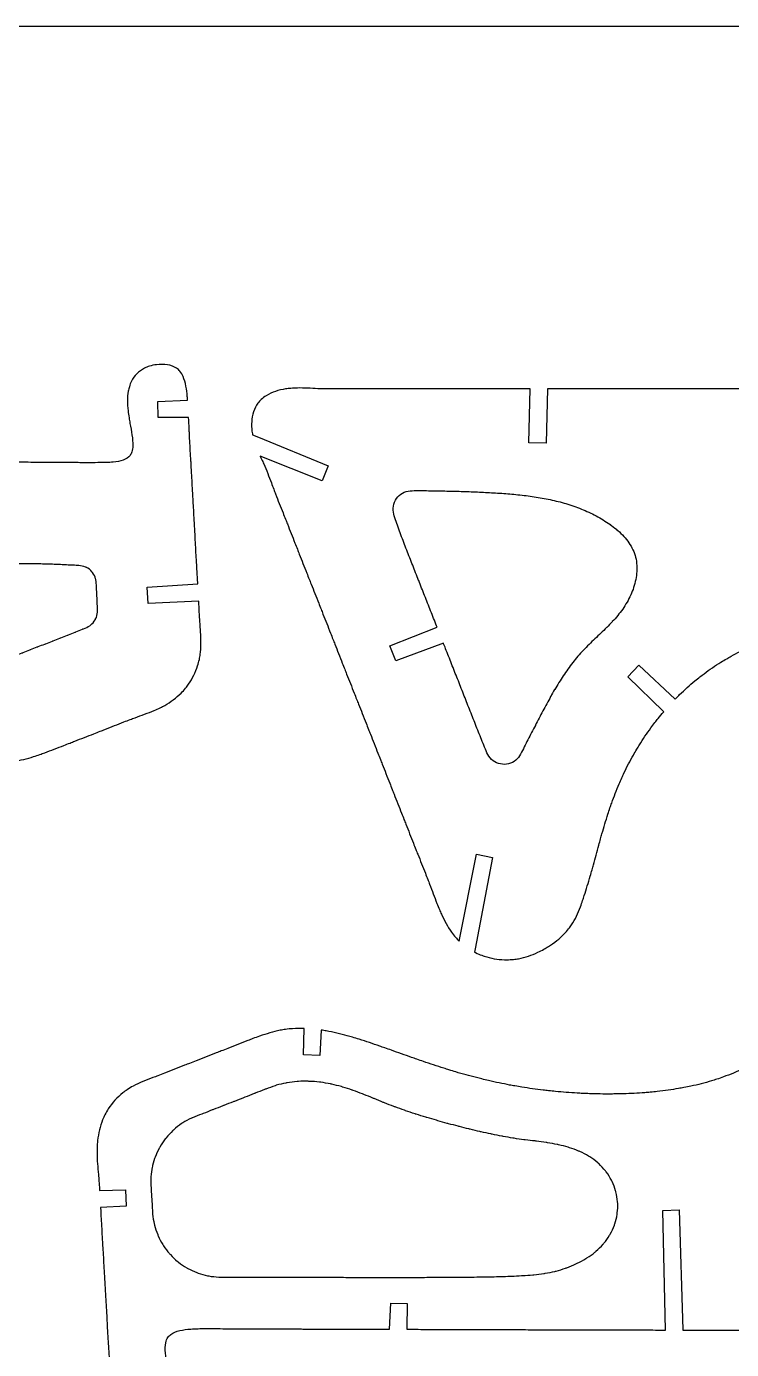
# Model space of a CAD drawing. Header units: inches. Extents: x 62.9 to 110.7, y -3.5 to 19.4.
# Drawn here: x 77.63 to 84.61, y 6.35 to 19.43 of the extents above; entities that cross this region are included whole.
import ezdxf

# ---------------------------------------------------------------- set-up
doc = ezdxf.new("R2010")
doc.units = ezdxf.units.IN
doc.header["$LTSCALE"] = 0.03937
doc.header["$MEASUREMENT"] = 0
doc.layers.add('Layer 11', color=18, linetype='Continuous', true_color=0x000000)

msp = doc.modelspace()

# ---------------------------------------------------------------- linework, layer by layer
at = {"layer": 'Layer 11'}
for p, q in [((82.605, 15.317), (82.618, 15.851)), ((82.788, 15.849), (82.775, 15.313)), ((82.788, 15.851), (82.788, 15.849)), ((78.934, 15.726), (79.229, 15.737)), ((78.937, 15.565), (78.934, 15.726)), ((79.871, 15.396), (79.932, 15.372)), ((79.932, 15.372), (80.62, 15.089)), ((82.775, 15.313), (82.605, 15.317)), ((80.56, 14.939), (79.947, 15.183)), ((80.62, 15.089), (80.56, 14.939)), ((78.83, 13.888), (79.33, 13.92)), ((78.838, 13.727), (78.83, 13.888)), ((79.339, 13.75), (78.838, 13.727)), ((81.231, 13.308), (81.698, 13.492)), ((81.29, 13.158), (81.231, 13.308)), ((81.76, 13.334), (81.29, 13.158)), ((83.583, 13), (83.692, 13.117)), ((83.692, 13.117), (84.053, 12.781)), ((83.937, 12.657), (83.583, 13)), ((83.939, 12.655), (83.937, 12.657)), ((81.915, 10.387), (82.088, 11.245)), ((82.246, 11.215), (82.073, 10.309)), ((82.088, 11.245), (82.246, 11.215)), ((82.073, 10.309), (82.068, 10.278)), ((80.377, 9.262), (80.382, 9.522)), ((80.552, 9.506), (80.537, 9.253)), ((80.537, 9.253), (80.377, 9.262)), ((78.358, 7.92), (78.615, 7.924)), ((78.615, 7.924), (78.622, 7.763)), ((78.622, 7.763), (78.367, 7.751)), ((83.932, 7.722), (84.093, 7.727)), ((84.093, 7.727), (84.128, 6.541)), ((83.958, 6.538), (83.932, 7.722)), ((81.227, 6.548), (81.241, 6.804)), ((81.241, 6.804), (81.402, 6.801)), ((81.402, 6.801), (81.397, 6.546)), ((81.227, 6.546), (81.227, 6.548)), ((84.128, 6.541), (84.128, 6.538))]:
    msp.add_line(p, q, dxfattribs=at)
msp.add_lwpolyline([(62.946, -3.526), (110.701, -3.526), (110.701, 19.435), (62.946, 19.435), (62.946, -3.526)], dxfattribs=at)
for points, knots in [([(79.229, 15.737), (79.228, 15.749), (79.221, 15.83), (79.207, 15.938), (79.158, 16.022), (79.089, 16.086), (78.969, 16.101), (78.856, 16.077), (78.754, 16.036), (78.688, 15.964), (78.658, 15.89), (78.653, 15.871), (78.648, 15.857), (78.63, 15.783), (78.632, 15.682), (78.648, 15.57), (78.668, 15.453), (78.689, 15.352), (78.687, 15.287), (78.686, 15.265), (78.681, 15.23), (78.644, 15.153), (78.544, 15.127), (78.428, 15.121), (78.312, 15.119), (78.206, 15.119), (78.103, 15.12), (77.999, 15.121), (77.892, 15.122), (77.785, 15.122), (77.678, 15.123), (77.571, 15.123), (77.465, 15.123), (77.359, 15.124), (77.252, 15.124), (77.146, 15.125), (77.039, 15.125), (76.933, 15.126), (76.827, 15.126), (76.72, 15.127), (76.614, 15.127), (76.514, 15.127), (76.481, 15.127), (76.471, 15.128)], [95.040531, 95.040531, 95.040531, 95.040531, 95.151722, 95.785612, 95.992299, 96.151722, 96.785612, 96.992299, 97.151722, 97.785612, 97.992299, 97.992299, 97.992299, 98.151722, 98.785612, 98.992299, 99.151722, 99.785612, 99.785612, 99.785612, 99.992299, 100.151722, 100.785612, 100.992299, 101.151722, 101.785612, 101.992299, 102.151722, 102.785612, 102.992299, 103.151722, 103.785612, 103.992299, 104.151722, 104.785612, 104.992299, 105.151722, 105.785612, 105.992299, 106.151722, 106.785612, 106.992299, 107.090617, 107.090617, 107.090617, 107.090617]), ([(82.618, 15.851), (82.595, 15.851), (82.551, 15.851), (82.49, 15.851), (82.383, 15.851), (82.277, 15.851), (82.17, 15.851), (82.064, 15.851), (81.958, 15.851), (81.851, 15.851), (81.745, 15.851), (81.638, 15.851), (81.532, 15.851), (81.425, 15.851), (81.319, 15.851), (81.213, 15.851), (81.106, 15.851), (81, 15.852), (80.893, 15.851), (80.787, 15.85), (80.68, 15.848), (80.574, 15.849), (80.467, 15.853), (80.361, 15.861), (80.255, 15.856), (80.216, 15.851), (80.199, 15.849), (80.131, 15.838), (80.041, 15.81), (79.959, 15.748), (79.892, 15.674), (79.861, 15.57), (79.862, 15.461), (79.867, 15.419), (79.871, 15.399), (79.871, 15.396)], [343.880095, 343.880095, 343.880095, 343.880095, 344.089284, 344.295972, 344.455394, 345.089284, 345.295972, 345.455394, 346.089284, 346.295972, 346.455394, 347.089284, 347.295972, 347.455394, 348.089284, 348.295972, 348.455394, 349.089284, 349.295972, 349.455394, 350.089284, 350.295972, 350.455394, 351.089284, 351.295972, 351.455394, 351.455394, 351.455394, 352.089284, 352.295972, 352.455394, 353.089284, 353.295972, 353.455394, 353.483174, 353.483174, 353.483174, 353.483174]), ([(85.307, 15.851), (85.24, 15.851), (85.15, 15.851), (85.044, 15.851), (84.938, 15.851), (84.831, 15.851), (84.725, 15.851), (84.618, 15.851), (84.512, 15.851), (84.406, 15.851), (84.299, 15.851), (84.193, 15.851), (84.086, 15.851), (83.98, 15.851), (83.873, 15.851), (83.767, 15.851), (83.661, 15.851), (83.554, 15.851), (83.448, 15.851), (83.341, 15.851), (83.235, 15.851), (83.128, 15.851), (83.022, 15.851), (82.916, 15.851), (82.821, 15.851), (82.793, 15.851), (82.788, 15.851)], [334.758107, 334.758107, 334.758107, 334.758107, 335.389186, 335.595874, 335.755296, 336.389186, 336.595874, 336.755296, 337.389186, 337.595874, 337.755296, 338.389186, 338.595874, 338.755296, 339.389186, 339.595874, 339.755296, 340.389186, 340.595874, 340.755296, 341.389186, 341.595874, 341.755296, 342.389186, 342.595874, 342.64744, 342.64744, 342.64744, 342.64744]), ([(79.239, 15.567), (79.239, 15.567), (79.238, 15.567), (79.238, 15.567), (78.937, 15.565)], [94.2860449, 94.2860449, 94.2860449, 94.2860449, 94.2874428, 94.5849426, 94.5849426, 94.5849426, 94.5849426]), ([(79.33, 13.92), (79.327, 13.967), (79.323, 14.037), (79.318, 14.123), (79.312, 14.229), (79.306, 14.336), (79.301, 14.442), (79.295, 14.548), (79.289, 14.655), (79.283, 14.761), (79.277, 14.867), (79.271, 14.973), (79.265, 15.08), (79.259, 15.186), (79.252, 15.293), (79.247, 15.399), (79.243, 15.475), (79.241, 15.529), (79.239, 15.567)], [89.11626, 89.11626, 89.11626, 89.11626, 89.563328, 89.770015, 89.929438, 90.563328, 90.770015, 90.929438, 91.563328, 91.770015, 91.929438, 92.563328, 92.770015, 92.929438, 93.563328, 93.770015, 93.929438, 94.286045, 94.286045, 94.286045, 94.286045]), ([(79.947, 15.183), (79.952, 15.173), (79.964, 15.148), (80.004, 15.061), (80.042, 14.962), (80.079, 14.862), (80.117, 14.763), (80.156, 14.664), (80.196, 14.565), (80.235, 14.466), (80.274, 14.367), (80.313, 14.268), (80.352, 14.169), (80.391, 14.07), (80.43, 13.971), (80.47, 13.872), (80.509, 13.773), (80.548, 13.674), (80.587, 13.575), (80.626, 13.476), (80.665, 13.377), (80.704, 13.278), (80.743, 13.179), (80.782, 13.08), (80.821, 12.981), (80.86, 12.882), (80.899, 12.783), (80.939, 12.684), (80.978, 12.585), (81.017, 12.486), (81.056, 12.387), (81.095, 12.288), (81.134, 12.189), (81.173, 12.09), (81.212, 11.991), (81.251, 11.892), (81.29, 11.793), (81.329, 11.694), (81.368, 11.595), (81.407, 11.496), (81.446, 11.397), (81.485, 11.298), (81.525, 11.199), (81.565, 11.1), (81.603, 11.001), (81.642, 10.902), (81.678, 10.802), (81.718, 10.703), (81.761, 10.605), (81.811, 10.51), (81.876, 10.427), (81.903, 10.399), (81.915, 10.387), (81.915, 10.387)], [355.113137, 355.113137, 355.113137, 355.113137, 355.214522, 355.373945, 356.007835, 356.214522, 356.373945, 357.007835, 357.214522, 357.373945, 358.007835, 358.214522, 358.373945, 359.007835, 359.214522, 359.373945, 360.007835, 360.214522, 360.373945, 361.007835, 361.214522, 361.373945, 362.007835, 362.214522, 362.373945, 363.007835, 363.214522, 363.373945, 364.007835, 364.214522, 364.373945, 365.007835, 365.214522, 365.373945, 366.007835, 366.214522, 366.373945, 367.007835, 367.214522, 367.373945, 368.007835, 368.214522, 368.373945, 369.007835, 369.214522, 369.373945, 370.007835, 370.214522, 370.373945, 371.007835, 371.214522, 371.373945, 371.377991, 371.377991, 371.377991, 371.377991]), ([(81.698, 13.492), (81.696, 13.496), (81.694, 13.5), (81.683, 13.529), (81.673, 13.554), (81.653, 13.604), (81.643, 13.629), (81.624, 13.679), (81.614, 13.704), (81.594, 13.754), (81.584, 13.779), (81.564, 13.829), (81.554, 13.854), (81.535, 13.904), (81.525, 13.929), (81.505, 13.979), (81.495, 14.004), (81.475, 14.054), (81.466, 14.079), (81.446, 14.129), (81.436, 14.154), (81.416, 14.204), (81.406, 14.229), (81.387, 14.279), (81.377, 14.305), (81.358, 14.355), (81.349, 14.38), (81.331, 14.43), (81.322, 14.455), (81.305, 14.506), (81.296, 14.531), (81.278, 14.58), (81.269, 14.605), (81.261, 14.657), (81.262, 14.684), (81.277, 14.736), (81.29, 14.76), (81.326, 14.8), (81.348, 14.817), (81.397, 14.837), (81.424, 14.841), (81.478, 14.844), (81.505, 14.843), (81.558, 14.843), (81.585, 14.843), (81.639, 14.842), (81.666, 14.842), (81.719, 14.841), (81.746, 14.84), (81.8, 14.839), (81.827, 14.838), (81.881, 14.837), (81.908, 14.836), (81.961, 14.835), (81.988, 14.834), (82.042, 14.832), (82.069, 14.831), (82.122, 14.829), (82.149, 14.827), (82.176, 14.826)], [198.705652, 198.705652, 198.705652, 198.705652, 198.871858, 198.874358, 199.871885, 199.874385, 200.871912, 200.874412, 201.871938, 201.874438, 202.871965, 202.874465, 203.871992, 203.874492, 204.872018, 204.874518, 205.872045, 205.874545, 206.872072, 206.874572, 207.872098, 207.874598, 208.872125, 208.874625, 209.872151, 209.874651, 210.872178, 210.874678, 211.872205, 211.874705, 212.872231, 212.874731, 213.872258, 213.874758, 214.872285, 214.874785, 215.872311, 215.874811, 216.872338, 216.874838, 217.872364, 217.874864, 218.872391, 218.874891, 219.872418, 219.874918, 220.872444, 220.874944, 221.872471, 221.874971, 222.872498, 222.874998, 223.872524, 223.875024, 224.872551, 224.875051, 225.872578, 225.875078, 226.872604, 226.872604, 226.872604, 226.872604]), ([(82.176, 14.826), (82.203, 14.825), (82.23, 14.823), (82.283, 14.82), (82.31, 14.818), (82.364, 14.815), (82.391, 14.813), (82.444, 14.808), (82.471, 14.805), (82.524, 14.8), (82.551, 14.797), (82.604, 14.79), (82.631, 14.786), (82.684, 14.778), (82.711, 14.774), (82.764, 14.765), (82.79, 14.76), (82.843, 14.748), (82.869, 14.742), (82.921, 14.729), (82.947, 14.722), (82.998, 14.707), (83.024, 14.698), (83.075, 14.681), (83.1, 14.671), (83.15, 14.651), (83.174, 14.64), (83.223, 14.618), (83.247, 14.606), (83.295, 14.581), (83.318, 14.567), (83.364, 14.539), (83.386, 14.525), (83.43, 14.494), (83.451, 14.477), (83.492, 14.443), (83.512, 14.425), (83.549, 14.386), (83.567, 14.366), (83.599, 14.323), (83.613, 14.3), (83.638, 14.253), (83.648, 14.228), (83.663, 14.177), (83.669, 14.15), (83.674, 14.097), (83.674, 14.07), (83.671, 14.017), (83.668, 13.99), (83.657, 13.937), (83.65, 13.911), (83.634, 13.86), (83.624, 13.835), (83.602, 13.786), (83.59, 13.762), (83.563, 13.716), (83.549, 13.693), (83.518, 13.649), (83.501, 13.628), (83.467, 13.586), (83.449, 13.566), (83.412, 13.527), (83.394, 13.508), (83.356, 13.47), (83.336, 13.451), (83.298, 13.414), (83.278, 13.396), (83.239, 13.358), (83.22, 13.34), (83.182, 13.302), (83.163, 13.283), (83.126, 13.244), (83.108, 13.224), (83.073, 13.184), (83.056, 13.163), (83.023, 13.121), (83.007, 13.099), (82.976, 13.056), (82.961, 13.034), (82.931, 12.989), (82.917, 12.966), (82.888, 12.921), (82.874, 12.898), (82.847, 12.852), (82.834, 12.828), (82.808, 12.782), (82.795, 12.758), (82.769, 12.711), (82.756, 12.687), (82.731, 12.64), (82.719, 12.616), (82.694, 12.569), (82.682, 12.545), (82.657, 12.497), (82.644, 12.473), (82.62, 12.426), (82.608, 12.402), (82.583, 12.355), (82.571, 12.331), (82.548, 12.284), (82.537, 12.259), (82.524, 12.237), (82.511, 12.213), (82.496, 12.192), (82.455, 12.158), (82.43, 12.146), (82.378, 12.133), (82.351, 12.133), (82.298, 12.144), (82.273, 12.155), (82.23, 12.187), (82.213, 12.208), (82.186, 12.255), (82.177, 12.28), (82.158, 12.33), (82.147, 12.355), (82.127, 12.404), (82.117, 12.43), (82.097, 12.479), (82.087, 12.505), (82.068, 12.554), (82.058, 12.58), (82.038, 12.629), (82.028, 12.655), (82.008, 12.704), (81.998, 12.73), (81.979, 12.779), (81.969, 12.805), (81.949, 12.854), (81.939, 12.88), (81.92, 12.929), (81.91, 12.955), (81.89, 13.004), (81.88, 13.029), (81.86, 13.079), (81.85, 13.104), (81.831, 13.154), (81.821, 13.179), (81.801, 13.229), (81.791, 13.254), (81.774, 13.298), (81.767, 13.316), (81.76, 13.334)], [226.872604, 226.872604, 226.872604, 226.872604, 227.869968, 227.872468, 228.869994, 228.872494, 229.870021, 229.872521, 230.870047, 230.872547, 231.870074, 231.872574, 232.870101, 232.872601, 233.870127, 233.872627, 234.870154, 234.872654, 235.870181, 235.872681, 236.870207, 236.872707, 237.870234, 237.872734, 238.870261, 238.872761, 239.870287, 239.872787, 240.870314, 240.872814, 241.87034, 241.87284, 242.870367, 242.872867, 243.870394, 243.872894, 244.87042, 244.87292, 245.870447, 245.872947, 246.870474, 246.872974, 247.8705, 247.873, 248.870527, 248.873027, 249.870553, 249.873053, 250.87058, 250.87308, 251.870607, 251.873107, 252.870633, 252.873133, 253.87066, 253.87316, 254.870687, 254.873187, 255.870713, 255.873213, 256.87074, 256.87324, 257.870767, 257.873267, 258.870793, 258.873293, 259.87082, 259.87332, 260.870846, 260.873346, 261.870873, 261.873373, 262.8709, 262.8734, 263.870926, 263.873426, 264.870953, 264.873453, 265.87098, 265.87348, 266.871006, 266.873506, 267.871033, 267.873533, 268.87106, 268.873559, 269.871086, 269.873586, 270.871113, 270.873613, 271.871139, 271.873639, 272.871166, 272.873666, 273.871193, 273.873693, 274.871219, 274.873719, 275.871246, 275.873746, 276.871273, 276.871273, 276.871273, 277.871299, 277.873799, 278.871326, 278.873826, 279.871352, 279.873852, 280.871379, 280.873879, 281.871406, 281.873906, 282.871432, 282.873932, 283.871459, 283.873959, 284.871486, 284.873986, 285.871512, 285.874012, 286.871539, 286.874039, 287.871566, 287.874066, 288.871592, 288.874092, 289.871619, 289.874119, 290.871645, 290.874145, 291.871672, 291.874172, 292.871699, 292.874199, 293.871725, 293.874225, 294.871752, 294.874252, 295.871779, 295.874279, 296.597156, 296.597156, 296.597156, 296.597156]), ([(77.527, 13.212), (77.524, 13.211), (77.521, 13.21), (77.518, 13.209), (77.496, 13.2), (77.471, 13.191), (77.423, 13.176), (77.394, 13.171), (77.344, 13.165), (77.314, 13.164), (77.264, 13.165), (77.234, 13.168), (77.184, 13.174), (77.155, 13.18), (77.106, 13.192), (77.077, 13.2), (77.029, 13.214), (77.001, 13.224), (76.954, 13.241), (76.926, 13.252), (76.879, 13.271), (76.851, 13.282), (76.805, 13.301), (76.777, 13.313), (76.731, 13.332), (76.703, 13.343), (76.656, 13.361), (76.629, 13.372), (76.581, 13.39), (76.553, 13.4), (76.506, 13.417), (76.478, 13.427), (76.43, 13.443), (76.402, 13.452), (76.354, 13.468), (76.326, 13.477), (76.278, 13.492), (76.249, 13.501), (76.201, 13.515), (76.173, 13.524), (76.124, 13.538), (76.096, 13.546), (76.047, 13.559), (76.018, 13.567), (75.97, 13.58), (75.941, 13.588), (75.892, 13.601), (75.863, 13.608), (75.815, 13.62), (75.786, 13.627), (75.737, 13.639), (75.708, 13.646), (75.659, 13.657), (75.63, 13.663), (75.58, 13.674), (75.551, 13.68), (75.502, 13.69), (75.473, 13.696), (75.423, 13.705), (75.394, 13.711), (75.345, 13.72), (75.315, 13.725), (75.266, 13.734), (75.237, 13.739), (75.187, 13.747), (75.158, 13.752), (75.109, 13.759), (75.079, 13.763), (75.031, 13.771), (75.002, 13.776), (74.954, 13.785), (74.925, 13.792), (74.878, 13.804), (74.85, 13.813), (74.805, 13.828), (74.779, 13.838), (74.736, 13.865), (74.71, 13.887), (74.701, 13.93), (74.719, 13.958), (74.758, 13.995), (74.783, 14.01), (74.827, 14.033), (74.854, 14.045), (74.901, 14.063), (74.929, 14.072), (74.978, 14.084), (75.007, 14.089), (75.057, 14.096), (75.087, 14.099), (75.136, 14.104), (75.166, 14.106), (75.216, 14.109), (75.246, 14.111), (75.296, 14.113), (75.326, 14.114), (75.376, 14.116), (75.406, 14.117), (75.456, 14.118), (75.486, 14.118), (75.537, 14.119), (75.566, 14.12), (75.617, 14.121), (75.646, 14.121), (75.697, 14.121), (75.727, 14.122), (75.777, 14.122), (75.807, 14.122), (75.857, 14.123), (75.887, 14.123), (75.937, 14.123), (75.967, 14.123), (76.017, 14.123), (76.047, 14.123), (76.097, 14.124), (76.127, 14.124), (76.177, 14.124), (76.207, 14.124), (76.258, 14.124), (76.287, 14.124), (76.338, 14.124), (76.368, 14.124), (76.418, 14.124), (76.448, 14.124), (76.498, 14.124), (76.528, 14.123), (76.578, 14.123), (76.608, 14.123), (76.658, 14.123), (76.688, 14.123), (76.738, 14.123), (76.768, 14.123), (76.818, 14.123), (76.848, 14.123), (76.898, 14.123), (76.928, 14.123), (76.979, 14.122), (77.008, 14.122), (77.059, 14.122), (77.089, 14.122), (77.139, 14.122), (77.169, 14.122), (77.219, 14.122), (77.249, 14.122), (77.299, 14.121), (77.329, 14.121), (77.379, 14.121), (77.409, 14.121), (77.459, 14.121), (77.489, 14.121), (77.539, 14.12), (77.569, 14.12), (77.619, 14.12), (77.649, 14.12), (77.7, 14.119), (77.729, 14.119), (77.779, 14.117), (77.809, 14.117), (77.859, 14.115), (77.889, 14.114), (77.938, 14.112), (77.968, 14.111), (78.017, 14.108), (78.046, 14.107), (78.095, 14.105), (78.124, 14.104), (78.173, 14.099), (78.202, 14.094), (78.246, 14.075), (78.27, 14.056), (78.301, 14.016), (78.314, 13.989), (78.326, 13.941), (78.327, 13.911), (78.328, 13.86), (78.331, 13.83), (78.333, 13.78), (78.334, 13.751), (78.337, 13.7), (78.34, 13.67), (78.337, 13.621), (78.329, 13.591), (78.305, 13.547), (78.285, 13.524), (78.245, 13.495), (78.217, 13.483), (78.17, 13.465), (78.143, 13.453), (78.096, 13.434), (78.068, 13.423), (78.022, 13.405), (77.994, 13.394), (77.947, 13.376), (77.919, 13.365), (77.872, 13.347), (77.845, 13.336), (77.798, 13.318), (77.77, 13.307), (77.723, 13.289), (77.695, 13.278), (77.648, 13.26), (77.621, 13.249), (77.574, 13.23), (77.549, 13.221), (77.527, 13.212)], [0, 0, 0, 0, 0.118028, 0.118028, 0.118028, 1, 1.118028, 2, 2.118028, 3, 3.118028, 4, 4.118028, 5, 5.118028, 6, 6.118028, 7, 7.118028, 8, 8.118028, 9, 9.118028, 10, 10.118028, 11, 11.118028, 12, 12.118028, 13, 13.118028, 14, 14.118028, 15, 15.118028, 16, 16.118028, 17, 17.118028, 18, 18.118028, 19, 19.118028, 20, 20.118028, 21, 21.118028, 22, 22.118028, 23, 23.118028, 24, 24.118028, 25, 25.118028, 26, 26.118028, 27, 27.118028, 28, 28.118028, 29, 29.118028, 30, 30.118028, 31, 31.118028, 32, 32.118028, 33, 33.118028, 34, 34.118028, 35, 35.118028, 36, 36.118028, 37, 37.118028, 38, 38.118028, 39, 39.118028, 40, 40.118028, 41, 41.118028, 42, 42.118028, 43, 43.118028, 44, 44.118028, 45, 45.118028, 46, 46.118028, 47, 47.118028, 48, 48.118028, 49, 49.118028, 50, 50.118028, 51, 51.118028, 52, 52.118028, 53, 53.118028, 54, 54.118028, 55, 55.118028, 56, 56.118028, 57, 57.118028, 58, 58.118028, 59, 59.118028, 60, 60.118028, 61, 61.118028, 62, 62.118028, 63, 63.118028, 64, 64.118028, 65, 65.118028, 66, 66.118028, 67, 67.118028, 68, 68.118028, 69, 69.118028, 70, 70.118028, 71, 71.118028, 72, 72.118028, 73, 73.118028, 74, 74.118028, 75, 75.118028, 76, 76.118028, 77, 77.118028, 78, 78.118028, 79, 79.118028, 80, 80.118028, 81, 81.118028, 82, 82.118028, 83, 83.118028, 84, 84.118028, 85, 85.118028, 86, 86.118028, 87, 87.118028, 88, 88.118028, 89, 89.118028, 90, 90.118028, 91, 91.118028, 92, 92.118028, 93, 93.118028, 94, 94.118028, 95, 95.118028, 96, 96.118028, 97, 97.118028, 98, 98.118028, 99, 99.118028, 100, 100, 100, 100]), ([(77.312, 12.152), (77.339, 12.152), (77.388, 12.152), (77.454, 12.156), (77.559, 12.17), (77.662, 12.197), (77.763, 12.231), (77.863, 12.267), (77.962, 12.305), (78.061, 12.344), (78.16, 12.383), (78.26, 12.421), (78.359, 12.46), (78.458, 12.499), (78.556, 12.539), (78.656, 12.577), (78.756, 12.614), (78.857, 12.649), (78.954, 12.692), (79.048, 12.741), (79.134, 12.806), (79.206, 12.884), (79.27, 12.969), (79.318, 13.065), (79.345, 13.168), (79.364, 13.272), (79.362, 13.378), (79.355, 13.485), (79.347, 13.592), (79.343, 13.678), (79.339, 13.748), (79.339, 13.75)], [186.434232, 186.434232, 186.434232, 186.434232, 186.687887, 186.894574, 187.053997, 187.687887, 187.894574, 188.053997, 188.687887, 188.894574, 189.053997, 189.687887, 189.894574, 190.053997, 190.687887, 190.894574, 191.053997, 191.687887, 191.894574, 192.053997, 192.687887, 192.894574, 193.053997, 193.687887, 193.894574, 194.053997, 194.687887, 194.894574, 195.053997, 195.687887, 195.707939, 195.707939, 195.707939, 195.707939]), ([(84.053, 12.781), (84.056, 12.783), (84.07, 12.798), (84.133, 12.86), (84.212, 12.932), (84.294, 12.998), (84.379, 13.063), (84.466, 13.123), (84.558, 13.178), (84.65, 13.23), (84.746, 13.277), (84.844, 13.318), (84.943, 13.356), (85.045, 13.389), (85.147, 13.416), (85.251, 13.441), (85.355, 13.461), (85.46, 13.477), (85.566, 13.491), (85.672, 13.502), (85.778, 13.509), (85.884, 13.514), (85.991, 13.517), (86.097, 13.517), (86.203, 13.516), (86.31, 13.512), (86.416, 13.506), (86.522, 13.498), (86.628, 13.488), (86.734, 13.476), (86.839, 13.462), (86.945, 13.446), (87.049, 13.427), (87.154, 13.406), (87.258, 13.383), (87.361, 13.357), (87.464, 13.331), (87.566, 13.301), (87.668, 13.27), (87.77, 13.238), (87.871, 13.205), (87.971, 13.17), (88.072, 13.135), (88.172, 13.099), (88.272, 13.064), (88.373, 13.029), (88.474, 12.996), (88.576, 12.965), (88.679, 12.937), (88.782, 12.912), (88.87, 12.897), (88.891, 12.894)], [277.440328, 277.440328, 277.440328, 277.440328, 277.474689, 277.634111, 278.268001, 278.474689, 278.634111, 279.268001, 279.474689, 279.634111, 280.268001, 280.474689, 280.634111, 281.268001, 281.474689, 281.634111, 282.268001, 282.474689, 282.634111, 283.268001, 283.474689, 283.634111, 284.268001, 284.474689, 284.634111, 285.268001, 285.474689, 285.634111, 286.268001, 286.474689, 286.634111, 287.268001, 287.474689, 287.634111, 288.268001, 288.474689, 288.634111, 289.268001, 289.474689, 289.634111, 290.268001, 290.474689, 290.634111, 291.268001, 291.474689, 291.634111, 292.268001, 292.474689, 292.634111, 293.268001, 293.472456, 293.472456, 293.472456, 293.472456]), ([(82.068, 10.278), (82.071, 10.276), (82.095, 10.264), (82.135, 10.247), (82.237, 10.213), (82.343, 10.198), (82.449, 10.204), (82.554, 10.219), (82.655, 10.254), (82.75, 10.303), (82.842, 10.358), (82.927, 10.424), (82.996, 10.503), (83.058, 10.587), (83.101, 10.683), (83.136, 10.783), (83.169, 10.884), (83.2, 10.985), (83.229, 11.087), (83.257, 11.189), (83.285, 11.292), (83.314, 11.394), (83.342, 11.497), (83.373, 11.599), (83.406, 11.7), (83.441, 11.8), (83.48, 11.9), (83.523, 11.997), (83.567, 12.094), (83.616, 12.188), (83.67, 12.28), (83.725, 12.371), (83.785, 12.459), (83.849, 12.544), (83.891, 12.597), (83.92, 12.633), (83.939, 12.655)], [373.36799, 373.36799, 373.36799, 373.36799, 373.408239, 373.614926, 373.774349, 374.408239, 374.614926, 374.774349, 375.408239, 375.614926, 375.774349, 376.408239, 376.614926, 376.774349, 377.408239, 377.614926, 377.774349, 378.408239, 378.614926, 378.774349, 379.408239, 379.614926, 379.774349, 380.408239, 380.614926, 380.774349, 381.408239, 381.614926, 381.774349, 382.408239, 382.614926, 382.774349, 383.408239, 383.614926, 383.774349, 384.047605, 384.047605, 384.047605, 384.047605]), ([(85.392, 9.603), (85.385, 9.596), (85.362, 9.573), (85.326, 9.538), (85.244, 9.462), (85.158, 9.39), (85.067, 9.324), (84.975, 9.26), (84.88, 9.202), (84.78, 9.15), (84.68, 9.101), (84.576, 9.058), (84.47, 9.021), (84.363, 8.988), (84.255, 8.96), (84.145, 8.938), (84.035, 8.918), (83.924, 8.902), (83.812, 8.891), (83.7, 8.882), (83.589, 8.876), (83.477, 8.874), (83.365, 8.873), (83.253, 8.874), (83.141, 8.879), (83.029, 8.885), (82.917, 8.894), (82.806, 8.905), (82.694, 8.918), (82.583, 8.933), (82.473, 8.952), (82.363, 8.972), (82.253, 8.995), (82.144, 9.021), (82.035, 9.048), (81.928, 9.078), (81.82, 9.111), (81.713, 9.144), (81.607, 9.179), (81.501, 9.216), (81.395, 9.253), (81.29, 9.291), (81.185, 9.328), (81.079, 9.365), (80.973, 9.401), (80.865, 9.434), (80.758, 9.464), (80.655, 9.489), (80.568, 9.503), (80.552, 9.506)], [88.623955, 88.623955, 88.623955, 88.623955, 88.708051, 88.914739, 89.074162, 89.708051, 89.914739, 90.074162, 90.708051, 90.914739, 91.074162, 91.708051, 91.914739, 92.074162, 92.708051, 92.914739, 93.074162, 93.708051, 93.914739, 94.074162, 94.708051, 94.914739, 95.074162, 95.708051, 95.914739, 96.074162, 96.708051, 96.914739, 97.074162, 97.708051, 97.914739, 98.074162, 98.708051, 98.914739, 99.074162, 99.708051, 99.914739, 100.074162, 100.708051, 100.914739, 101.074162, 101.708051, 101.914739, 102.074162, 102.708051, 102.914739, 103.074162, 103.708051, 103.85762, 103.85762, 103.85762, 103.85762]), ([(80.382, 9.522), (80.344, 9.523), (80.282, 9.522), (80.203, 9.514), (80.093, 9.495), (79.986, 9.462), (79.88, 9.424), (79.775, 9.384), (79.671, 9.343), (79.567, 9.301), (79.463, 9.26), (79.358, 9.22), (79.254, 9.179), (79.15, 9.138), (79.046, 9.096), (78.941, 9.056), (78.836, 9.017), (78.73, 8.977), (78.635, 8.92), (78.544, 8.854), (78.467, 8.77), (78.412, 8.673), (78.366, 8.571), (78.341, 8.461), (78.333, 8.349), (78.332, 8.237), (78.342, 8.125), (78.352, 8.014), (78.356, 7.961), (78.358, 7.932), (78.358, 7.92)], [104.531164, 104.531164, 104.531164, 104.531164, 104.876289, 105.082977, 105.242399, 105.876289, 106.082977, 106.242399, 106.876289, 107.082977, 107.242399, 107.876289, 108.082977, 108.242399, 108.876289, 109.082977, 109.242399, 109.876289, 110.082977, 110.242399, 110.876289, 111.082977, 111.242399, 111.876289, 112.082977, 112.242399, 112.876289, 113.082977, 113.242399, 113.344875, 113.344875, 113.344875, 113.344875]), ([(79.99, 8.918), (79.994, 8.919), (79.998, 8.921), (80.002, 8.922), (80.032, 8.934), (80.067, 8.947), (80.134, 8.968), (80.174, 8.977), (80.242, 8.989), (80.284, 8.995), (80.353, 9), (80.394, 9), (80.464, 8.998), (80.505, 8.995), (80.574, 8.986), (80.615, 8.979), (80.683, 8.965), (80.723, 8.954), (80.79, 8.935), (80.829, 8.922), (80.895, 8.899), (80.934, 8.885), (80.999, 8.859), (81.037, 8.843), (81.101, 8.817), (81.139, 8.801), (81.204, 8.775), (81.243, 8.76), (81.308, 8.736), (81.347, 8.722), (81.413, 8.699), (81.452, 8.686), (81.518, 8.665), (81.558, 8.653), (81.624, 8.632), (81.664, 8.621), (81.731, 8.602), (81.771, 8.59), (81.838, 8.572), (81.878, 8.562), (81.945, 8.544), (81.985, 8.534), (82.053, 8.518), (82.093, 8.508), (82.161, 8.493), (82.202, 8.484), (82.27, 8.47), (82.31, 8.462), (82.379, 8.449), (82.419, 8.442), (82.488, 8.431), (82.529, 8.424), (82.598, 8.416), (82.639, 8.412), (82.708, 8.404), (82.749, 8.399), (82.818, 8.387), (82.859, 8.38), (82.927, 8.365), (82.967, 8.355), (83.034, 8.334), (83.072, 8.32), (83.136, 8.293), (83.173, 8.274), (83.232, 8.237), (83.265, 8.212), (83.317, 8.166), (83.346, 8.135), (83.388, 8.08), (83.41, 8.045), (83.441, 7.983), (83.456, 7.944), (83.474, 7.877), (83.481, 7.836), (83.486, 7.766), (83.484, 7.725), (83.475, 7.656), (83.465, 7.615), (83.442, 7.55), (83.425, 7.512), (83.39, 7.452), (83.366, 7.418), (83.321, 7.365), (83.291, 7.336), (83.238, 7.291), (83.204, 7.267), (83.145, 7.23), (83.109, 7.211), (83.046, 7.181), (83.008, 7.165), (82.942, 7.141), (82.903, 7.129), (82.835, 7.112), (82.794, 7.104), (82.726, 7.093), (82.684, 7.089), (82.615, 7.082), (82.574, 7.079), (82.504, 7.075), (82.463, 7.073), (82.394, 7.07), (82.352, 7.069), (82.283, 7.067), (82.241, 7.066), (82.172, 7.064), (82.13, 7.064), (82.061, 7.063), (82.019, 7.062), (81.95, 7.062), (81.908, 7.061), (81.839, 7.061), (81.797, 7.06), (81.728, 7.06), (81.686, 7.06), (81.617, 7.06), (81.576, 7.06), (81.506, 7.059), (81.465, 7.059), (81.395, 7.059), (81.354, 7.059), (81.284, 7.059), (81.243, 7.059), (81.173, 7.059), (81.132, 7.059), (81.062, 7.059), (81.021, 7.059), (80.951, 7.059), (80.91, 7.059), (80.84, 7.059), (80.799, 7.06), (80.729, 7.06), (80.688, 7.06), (80.618, 7.06), (80.577, 7.06), (80.507, 7.06), (80.466, 7.06), (80.396, 7.06), (80.355, 7.06), (80.285, 7.061), (80.244, 7.061), (80.174, 7.061), (80.133, 7.061), (80.063, 7.061), (80.022, 7.061), (79.952, 7.061), (79.911, 7.062), (79.841, 7.062), (79.8, 7.062), (79.73, 7.062), (79.689, 7.063), (79.619, 7.062), (79.578, 7.062), (79.508, 7.064), (79.467, 7.068), (79.399, 7.081), (79.359, 7.093), (79.294, 7.117), (79.256, 7.134), (79.196, 7.169), (79.161, 7.192), (79.107, 7.236), (79.077, 7.264), (79.031, 7.316), (79.006, 7.349), (78.968, 7.408), (78.949, 7.445), (78.922, 7.509), (78.908, 7.548), (78.892, 7.616), (78.886, 7.657), (78.879, 7.726), (78.878, 7.768), (78.875, 7.837), (78.872, 7.878), (78.867, 7.948), (78.865, 7.989), (78.866, 8.059), (78.87, 8.1), (78.883, 8.169), (78.893, 8.209), (78.917, 8.274), (78.934, 8.312), (78.968, 8.373), (78.99, 8.407), (79.034, 8.462), (79.062, 8.492), (79.113, 8.539), (79.146, 8.565), (79.204, 8.603), (79.241, 8.622), (79.305, 8.651), (79.343, 8.665), (79.408, 8.69), (79.447, 8.705), (79.512, 8.731), (79.55, 8.746), (79.615, 8.771), (79.654, 8.786), (79.718, 8.811), (79.757, 8.826), (79.822, 8.852), (79.86, 8.867), (79.925, 8.892), (79.959, 8.906), (79.99, 8.918)], [0, 0, 0, 0, 0.118028, 0.118028, 0.118028, 1, 1.118028, 2, 2.118028, 3, 3.118028, 4, 4.118028, 5, 5.118028, 6, 6.118028, 7, 7.118028, 8, 8.118028, 9, 9.118028, 10, 10.118028, 11, 11.118028, 12, 12.118028, 13, 13.118028, 14, 14.118028, 15, 15.118028, 16, 16.118028, 17, 17.118028, 18, 18.118028, 19, 19.118028, 20, 20.118028, 21, 21.118028, 22, 22.118028, 23, 23.118028, 24, 24.118028, 25, 25.118028, 26, 26.118028, 27, 27.118028, 28, 28.118028, 29, 29.118028, 30, 30.118028, 31, 31.118028, 32, 32.118028, 33, 33.118028, 34, 34.118028, 35, 35.118028, 36, 36.118028, 37, 37.118028, 38, 38.118028, 39, 39.118028, 40, 40.118028, 41, 41.118028, 42, 42.118028, 43, 43.118028, 44, 44.118028, 45, 45.118028, 46, 46.118028, 47, 47.118028, 48, 48.118028, 49, 49.118028, 50, 50.118028, 51, 51.118028, 52, 52.118028, 53, 53.118028, 54, 54.118028, 55, 55.118028, 56, 56.118028, 57, 57.118028, 58, 58.118028, 59, 59.118028, 60, 60.118028, 61, 61.118028, 62, 62.118028, 63, 63.118028, 64, 64.118028, 65, 65.118028, 66, 66.118028, 67, 67.118028, 68, 68.118028, 69, 69.118028, 70, 70.118028, 71, 71.118028, 72, 72.118028, 73, 73.118028, 74, 74.118028, 75, 75.118028, 76, 76.118028, 77, 77.118028, 78, 78.118028, 79, 79.118028, 80, 80.118028, 81, 81.118028, 82, 82.118028, 83, 83.118028, 84, 84.118028, 85, 85.118028, 86, 86.118028, 87, 87.118028, 88, 88.118028, 89, 89.118028, 90, 90.118028, 91, 91.118028, 92, 92.118028, 93, 93.118028, 94, 94.118028, 95, 95.118028, 96, 96.118028, 97, 97.118028, 98, 98.118028, 99, 99.118028, 100, 100, 100, 100]), ([(78.367, 7.751), (78.368, 7.748), (78.369, 7.722), (78.371, 7.678), (78.377, 7.566), (78.384, 7.454), (78.39, 7.343), (78.397, 7.231), (78.403, 7.119), (78.409, 7.007), (78.416, 6.895), (78.423, 6.784), (78.429, 6.672), (78.434, 6.559), (78.44, 6.446), (78.448, 6.336), (78.455, 6.238), (78.462, 6.164), (78.465, 6.104)], [114.016364, 114.016364, 114.016364, 114.016364, 114.041838, 114.248525, 114.407948, 115.041838, 115.248525, 115.407948, 116.041838, 116.248525, 116.407948, 117.041838, 117.248525, 117.407948, 118.041838, 118.248525, 118.407948, 118.937649, 118.937649, 118.937649, 118.937649]), ([(79.06, 5.796), (79.065, 5.81), (79.083, 5.886), (79.068, 6), (79.042, 6.125), (79.015, 6.253), (79, 6.353), (79.013, 6.413), (79.017, 6.433), (79.029, 6.464), (79.093, 6.527), (79.208, 6.547), (79.329, 6.552), (79.446, 6.554), (79.556, 6.552), (79.665, 6.551), (79.776, 6.55), (79.888, 6.55), (80.001, 6.55), (80.114, 6.55), (80.225, 6.549), (80.337, 6.549), (80.449, 6.548), (80.561, 6.548), (80.673, 6.548), (80.785, 6.548), (80.897, 6.547), (81.009, 6.547), (81.103, 6.547), (81.174, 6.546), (81.227, 6.546)], [122.526087, 122.526087, 122.526087, 122.526087, 122.685509, 123.319399, 123.526087, 123.685509, 124.319399, 124.319399, 124.319399, 124.526087, 124.685509, 125.319399, 125.526087, 125.685509, 126.319399, 126.526087, 126.685509, 127.319399, 127.526087, 127.685509, 128.319399, 128.526087, 128.685509, 129.319399, 129.526087, 129.685509, 130.319399, 130.526087, 130.685509, 131.15894, 131.15894, 131.15894, 131.15894]), ([(81.397, 6.546), (81.4, 6.546), (81.473, 6.546), (81.569, 6.545), (81.681, 6.545), (81.793, 6.545), (81.905, 6.544), (82.017, 6.544), (82.129, 6.544), (82.241, 6.543), (82.353, 6.543), (82.465, 6.543), (82.577, 6.542), (82.689, 6.542), (82.801, 6.542), (82.914, 6.541), (83.026, 6.541), (83.138, 6.541), (83.25, 6.54), (83.362, 6.54), (83.474, 6.54), (83.586, 6.54), (83.698, 6.539), (83.806, 6.539), (83.891, 6.539), (83.958, 6.538)], [27.722131, 27.722131, 27.722131, 27.722131, 27.742763, 28.376653, 28.583341, 28.742763, 29.376653, 29.583341, 29.742763, 30.376653, 30.583341, 30.742763, 31.376653, 31.583341, 31.742763, 32.376653, 32.583341, 32.742763, 33.376653, 33.583341, 33.742763, 34.376653, 34.583341, 34.742763, 35.341911, 35.341911, 35.341911, 35.341911]), ([(84.128, 6.538), (84.187, 6.538), (84.269, 6.538), (84.37, 6.537), (84.482, 6.537), (84.594, 6.537), (84.706, 6.536), (84.818, 6.536), (84.93, 6.536), (85.042, 6.535), (85.154, 6.535), (85.266, 6.535), (85.378, 6.534), (85.49, 6.534), (85.602, 6.534), (85.714, 6.533), (85.826, 6.533), (85.938, 6.533), (86.05, 6.532), (86.162, 6.532), (86.274, 6.532), (86.386, 6.532), (86.494, 6.531), (86.58, 6.531), (86.647, 6.531)], [37.875555, 37.875555, 37.875555, 37.875555, 38.404151, 38.610839, 38.770262, 39.404151, 39.610839, 39.770262, 40.404151, 40.610839, 40.770262, 41.404151, 41.610839, 41.770262, 42.404151, 42.610839, 42.770262, 43.404151, 43.610839, 43.770262, 44.404151, 44.610839, 44.770262, 45.371977, 45.371977, 45.371977, 45.371977])]:
    msp.add_open_spline(points, degree=3, knots=knots, dxfattribs=at)

doc.saveas('drawing.dxf')
